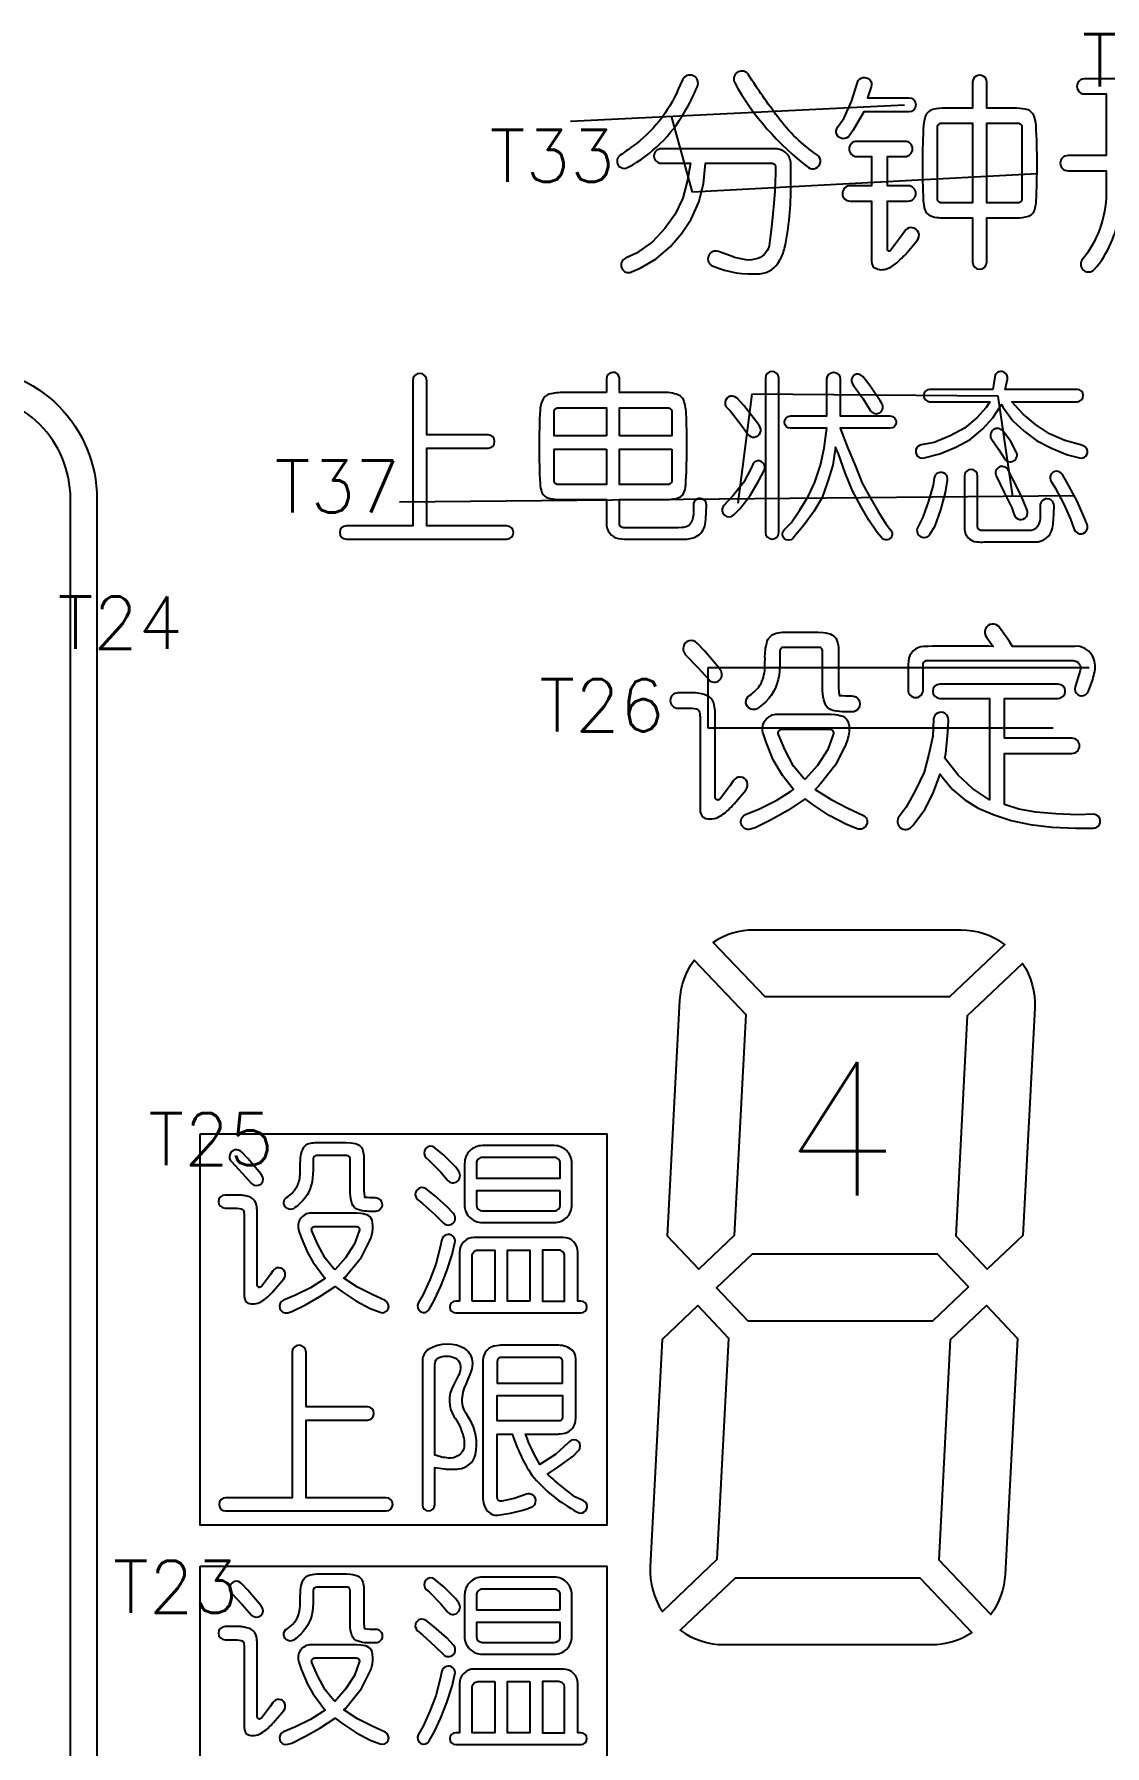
# Model space of a CAD drawing. Header units: millimetres. Extents: x -41 to 727, y -91 to 104.
# Drawn here: x 10.67 to 24.84, y 14.55 to 37.21 of the extents above; entities that cross this region are included whole.
import ezdxf

# ---------------------------------------------------------------- set-up
doc = ezdxf.new("R2010")
doc.units = ezdxf.units.MM
doc.header["$LTSCALE"] = 3
doc.header["$MEASUREMENT"] = 0
doc.layers.add('DIM', color=102, linetype='Continuous')
doc.styles.add('ROMANS', font='romans.shx')

msp = doc.modelspace()

# ---------------------------------------------------------------- linework, layer by layer
for points in [[(20.916, 35.448, 1), (21.035, 35.609, -0.084494), (20.512, 36.116, -0.022342), (20.123, 36.675, 0.929964), (19.936, 36.575, 0.103576)], [(19.275, 36.18, 0.038318), (19.446, 36.519, 1), (19.25, 36.608), (19.193, 36.482, -0.135486), (18.585, 35.724, -0.006175), (18.424, 35.61, 0.980022), (18.532, 35.45, 0.139478)], [(21.303, 35.982), (21.385, 36.094), (21.485, 36.319), (21.566, 36.574, -1.006872), (21.747, 36.516), (21.699, 36.37), (22.244, 36.37, -1), (22.244, 36.182), (21.648, 36.182), (21.51, 35.943), (21.462, 35.871, -1.022627)], [(23.278, 36.577, 1), (23.09, 36.575), (23.09, 36.233), (22.727, 36.233, 0.064522), (22.562, 36.213, 0.284203), (22.456, 36.099), (22.451, 36.08), (22.447, 36.059), (22.443, 36.036), (22.44, 36.01, 0.025006), (22.437, 35.012, 0.069315), (22.458, 34.887, 0.233785), (22.535, 34.805), (22.56, 34.797), (22.587, 34.79), (22.616, 34.786, 0.010916), (22.699, 34.779), (23.09, 34.779), (23.09, 34.194, 1), (23.278, 34.194), (23.278, 34.779), (23.67, 34.779, 0.081351), (23.83, 34.804, 0.27652), (23.919, 34.914), (23.923, 34.933), (23.926, 34.954), (23.929, 34.977), (23.931, 35.002, 0.025713), (23.93, 36.001, 0.075541), (23.904, 36.126, 0.266055), (23.785, 36.219, 0.042419), (23.641, 36.233), (23.278, 36.233)], [(26.087, 34.188, 1), (26.275, 34.189), (26.275, 35.404), (26.795, 35.404, 1), (26.794, 35.605), (26.275, 35.605), (26.275, 36.42), (26.614, 36.42, 1), (26.613, 36.62), (24.57, 36.62, 1), (24.572, 36.42), (24.858, 36.42), (24.858, 35.605), (24.351, 35.605, 1), (24.351, 35.404), (24.858, 35.404), (24.858, 35.103, -0.170817), (24.537, 34.221, 0.923331), (24.699, 34.097, 0.097023), (24.922, 34.456, 0.120463), (25.059, 35.103), (25.059, 35.404), (26.087, 35.404)], [(22.626, 35.029), (22.626, 35.983, -0.414214), (22.676, 36.033), (23.09, 36.033), (23.09, 34.979), (22.676, 34.979, -0.414214)], [(23.693, 36.033, -0.414214), (23.743, 35.983), (23.743, 35.029, -0.414214), (23.693, 34.979), (23.278, 34.979), (23.278, 36.033)], [(19.653, 34.142, 0.121062), (20.275, 34.041, 0.263701), (20.532, 34.213, 0.072633), (20.6, 34.377, 0.054912), (20.684, 35.223, 0.004), (20.683, 35.493, 0.416441), (20.481, 35.693), (18.971, 35.693, 0.429356), (18.871, 35.598, 0.414214), (18.965, 35.504), (19.354, 35.504), (19.316, 35.279), (19.253, 35.041), (19.153, 34.827), (19.015, 34.639), (18.852, 34.464), (18.639, 34.313), (18.496, 34.245, 1), (18.575, 34.064), (18.689, 34.113), (18.902, 34.238), (19.09, 34.401), (19.241, 34.577), (19.366, 34.765), (19.467, 34.99), (19.529, 35.229), (19.554, 35.504), (20.431, 35.504, -0.419429), (20.482, 35.454), (20.482, 35.392, -0.007421), (20.46, 34.974), (20.447, 34.835), (20.43, 34.695), (20.413, 34.553), (20.405, 34.481), (20.4, 34.444, -0.309874), (20.245, 34.243, -0.125832), (20.087, 34.225, -0.039127), (19.918, 34.263), (19.724, 34.334, 1)], [(22.148, 34.54), (22.003, 34.35, -0.771056), (21.962, 34.363), (21.962, 35.003), (22.238, 35.003, 1), (22.238, 35.204), (21.962, 35.204), (21.962, 35.592), (22.194, 35.592, 1), (22.194, 35.793), (21.555, 35.793, 1), (21.555, 35.592), (21.749, 35.592), (21.749, 35.204), (21.476, 35.204, 0.436325), (21.366, 35.103, 0.414214), (21.467, 35.003), (21.749, 35.003), (21.749, 34.238), (21.752, 34.201), (21.754, 34.185, 0.134371), (21.779, 34.129, 0.249235), (21.939, 34.103, 0.120863), (22.067, 34.17, 0.027762), (22.2, 34.296), (22.355, 34.48, 0.610061), (22.288, 34.65), (22.269, 34.651, 0.230162), (22.192, 34.605)], [(11.497, 13.54, -0.414214), (9.757, 11.8), (9.257, 11.8), (9.257, 12.15), (9.757, 12.15, 0.414214), (11.147, 13.54), (11.147, 31.062, 0.414214), (9.757, 32.452), (9.257, 32.452), (9.257, 32.802), (9.757, 32.802, -0.414214), (11.497, 31.062)], [(16.675, 31.732, 1), (16.675, 31.907), (15.863, 31.907), (15.863, 32.628, 1), (15.678, 32.628), (15.678, 30.702), (14.799, 30.702, 1), (14.799, 30.527), (16.924, 30.527, 1), (16.924, 30.702), (15.863, 30.702), (15.863, 31.732)], [(18.241, 32.466), (17.652, 32.466, 0.100242), (17.461, 32.436, 0.107005), (17.414, 32.401, 0.129566), (17.364, 32.238, 0.026725), (17.364, 31.258, 0.068057), (17.384, 31.152, 0.266529), (17.5, 31.063, 0.030394), (17.623, 31.05), (18.241, 31.05), (18.241, 30.766, 0.025456), (18.244, 30.704, 0.37379), (18.439, 30.531), (18.479, 30.527), (19.287, 30.527, 0.141151), (19.45, 30.573, 0.249818), (19.553, 30.754), (19.557, 30.791), (19.566, 30.976, 0.587973), (19.439, 31.055, 0.293675), (19.394, 30.971), (19.394, 30.929, -0.020511), (19.393, 30.852, -0.084126), (19.374, 30.768, -0.307694), (19.261, 30.682), (19.239, 30.68), (19.194, 30.678), (18.468, 30.678, -0.421621), (18.416, 30.728), (18.416, 31.05), (19.034, 31.05), (19.079, 31.053), (19.126, 31.058, 0.08671), (19.209, 31.081, 0.119155), (19.254, 31.117, 0.113558), (19.287, 31.209), (19.29, 31.226), (19.292, 31.243, 0.023784), (19.3, 32.146, 0.066788), (19.273, 32.343, 0.170229), (19.22, 32.422, 0.137289), (19.005, 32.466), (18.416, 32.466), (18.416, 32.587), (18.415, 32.662, 0.929699), (18.241, 32.646)], [(20.347, 32.659), (20.347, 30.615, 1), (20.523, 30.615), (20.523, 32.659, 1)], [(21.313, 31.656), (21.275, 31.744), (21.238, 31.505), (21.175, 31.292), (21.1, 31.079), (20.987, 30.891), (20.861, 30.716), (20.724, 30.553), (20.708, 30.537, -1), (20.595, 30.65), (20.686, 30.741), (20.799, 30.904), (20.912, 31.092), (20.999, 31.28), (21.075, 31.505), (21.125, 31.731), (21.162, 31.994), (20.68, 31.994, -1), (20.68, 32.158), (21.162, 32.158), (21.162, 32.647, -1), (21.338, 32.647), (21.338, 32.158), (21.996, 32.158, -1), (21.996, 31.994), (21.338, 31.994), (21.438, 31.731), (21.539, 31.493), (21.626, 31.267), (21.739, 31.067), (21.84, 30.891), (21.94, 30.728), (22.007, 30.646, -1.005509), (21.883, 30.546), (21.827, 30.615), (21.714, 30.778), (21.614, 30.954), (21.501, 31.167), (21.401, 31.405)], [(21.888, 32.321), (21.865, 32.358), (21.727, 32.559), (21.635, 32.678, 0.966714), (21.499, 32.581), (21.513, 32.559), (21.639, 32.383), (21.74, 32.227, 0.992178)], [(23.357, 32.509), (22.523, 32.509, 1), (22.523, 32.346), (23.319, 32.346), (23.269, 32.27), (23.144, 32.132), (22.981, 31.994), (22.792, 31.894), (22.579, 31.806), (22.408, 31.774, 1.035162), (22.447, 31.601), (22.655, 31.656), (22.868, 31.744), (23.056, 31.844), (23.219, 31.982), (23.357, 32.132), (23.47, 32.308), (23.495, 32.27), (23.62, 32.095), (23.771, 31.957), (23.934, 31.831), (24.134, 31.731), (24.347, 31.643), (24.504, 31.602, 1.059445), (24.538, 31.768), (24.535, 31.769), (24.31, 31.831), (24.109, 31.919), (23.921, 32.045), (23.758, 32.183), (23.608, 32.346), (24.472, 32.346, 1), (24.472, 32.509), (23.52, 32.509), (23.55, 32.644, 1.031525), (23.383, 32.675)], [(19.839, 32.265), (19.883, 32.22), (20.021, 32.045), (20.116, 31.915, 1.005391), (20.267, 32.027), (20.197, 32.12), (20.059, 32.295), (19.971, 32.391, 1.020192)], [(18.241, 31.894), (17.551, 31.894), (17.551, 32.216, -0.414214), (17.601, 32.266), (18.241, 32.266)], [(18.416, 31.894), (18.416, 32.266), (19.057, 32.266, -0.414214), (19.107, 32.216), (19.107, 31.894)], [(23.342, 31.844), (23.432, 31.719), (23.511, 31.592, 0.966255), (23.667, 31.683), (23.595, 31.819), (23.493, 31.955, 0.988441)], [(18.241, 31.719), (18.241, 31.25), (17.601, 31.25, -0.414214), (17.551, 31.3), (17.551, 31.719)], [(19.107, 31.719), (19.107, 31.3, -0.414214), (19.057, 31.25), (18.416, 31.25), (18.416, 31.719)], [(19.798, 30.973, 0.982912), (19.928, 30.848), (20.009, 30.929), (20.147, 31.104), (20.26, 31.305), (20.33, 31.436, 1.069977), (20.174, 31.507), (20.159, 31.468), (20.059, 31.28), (19.921, 31.104)], [(22.756, 31.308, 1.001978), (22.581, 31.336), (22.567, 31.242), (22.504, 31.029), (22.429, 30.816), (22.363, 30.684, 0.972629), (22.53, 30.595), (22.592, 30.703), (22.667, 30.916), (22.73, 31.142)], [(23.984, 30.901), (23.984, 30.835), (23.982, 30.802), (23.978, 30.771), (23.971, 30.741), (23.965, 30.727, -0.302825), (23.863, 30.642, -0.014782), (23.833, 30.64), (23.208, 30.64, -0.42423), (23.156, 30.69), (23.156, 31.361, 1), (22.981, 31.362), (22.981, 30.69), (22.983, 30.658, 0.378006), (23.144, 30.491, 0.04966), (23.244, 30.49), (23.917, 30.49, 0.361716), (24.146, 30.672, 0.036876), (24.159, 30.778), (24.168, 30.963, 0.593534), (24.031, 31.049), (24.017, 31.039, 0.224163), (23.984, 30.968, 0.012993)], [(23.402, 31.364), (23.507, 31.142), (23.608, 30.941), (23.641, 30.847, 1.024079), (23.812, 30.912), (23.733, 31.104), (23.633, 31.305), (23.559, 31.443, 0.977982)], [(24.278, 31.381, 1.028543), (24.129, 31.288), (24.184, 31.205), (24.297, 30.991), (24.385, 30.791), (24.436, 30.655, 1.010927), (24.604, 30.72), (24.56, 30.828), (24.473, 31.029), (24.36, 31.242)], [(21.325, 28.458, 0.034528), (21.489, 28.451, -1.01266), (21.489, 28.238, -0.011492), (21.365, 28.24), (21.33, 28.243), (21.295, 28.248), (21.26, 28.254, -0.273615), (21.132, 28.358, -0.076134), (21.103, 28.518), (21.103, 29.044, 0.422775), (21.052, 29.094), (20.588, 29.094, 0.422577), (20.538, 29.044), (20.538, 28.915), (20.536, 28.849), (20.532, 28.783, -0.193245), (20.346, 28.37, -0.01219), (20.259, 28.297, -1.116646), (20.138, 28.456, 0.071802), (20.275, 28.591, 0.121401), (20.339, 28.814, 0.01403), (20.341, 28.977, -0.028408), (20.349, 29.081), (20.355, 29.116), (20.364, 29.15, -0.295288), (20.491, 29.281, -0.042182), (20.595, 29.296), (21.046, 29.296), (21.111, 29.29), (21.147, 29.285), (21.18, 29.278, -0.323214), (21.304, 29.147, -0.059248), (21.315, 29.044), (21.315, 28.547, 0.017207)], [(23.348, 29.402, 0.596447), (23.275, 29.228), (23.364, 29.107, 0.009051), (22.442, 29.106, 0.378868), (22.239, 28.91), (22.236, 28.867), (22.235, 28.856), (22.235, 28.53, 1), (22.436, 28.53), (22.436, 28.869, -0.414214), (22.486, 28.919), (24.42, 28.919, -0.515966), (24.515, 28.787), (24.447, 28.573, 0.342062), (24.486, 28.466), (24.505, 28.457, 0.407648), (24.623, 28.513), (24.68, 28.668, 0.026155), (24.706, 28.776, 0.199202), (24.671, 28.988, 0.288517), (24.442, 29.107), (23.618, 29.107, 0.012563), (23.446, 29.357, 0.218127), (23.369, 29.402)], [(19.539, 29.046), (19.442, 29.149, 1.002617), (19.286, 29.001), (19.452, 28.826), (19.596, 28.666, 0.97673), (19.749, 28.798), (19.711, 28.845)], [(23.602, 26.8), (23.853, 26.75), (24.141, 26.712), (24.455, 26.7), (24.688, 26.7, 1.021041), (24.685, 26.884), (24.48, 26.875), (24.191, 26.888), (23.928, 26.913), (23.702, 26.95), (23.514, 27.013), (23.514, 27.69), (24.405, 27.69, 1), (24.405, 27.891), (23.514, 27.891), (23.514, 28.418), (24.222, 28.418, 1), (24.222, 28.606), (22.655, 28.606, 1), (22.655, 28.418), (23.313, 28.418), (23.313, 27.076), (23.088, 27.226), (22.9, 27.402), (22.724, 27.628), (22.737, 27.69), (22.762, 27.966), (22.77, 28.131, 1.001313), (22.572, 28.141), (22.561, 27.916), (22.511, 27.678), (22.448, 27.44), (22.335, 27.201), (22.21, 26.976), (22.117, 26.854, 0.972492), (22.283, 26.72), (22.298, 26.737), (22.461, 26.95), (22.574, 27.176), (22.661, 27.414), (22.699, 27.364), (22.824, 27.214), (22.987, 27.076), (23.163, 26.963), (23.376, 26.875)], [(19.375, 28.288), (19.434, 28.279, -0.334726), (19.475, 28.235, -0.010768), (19.481, 28.172), (19.481, 26.963), (19.483, 26.936, 0.156858), (19.511, 26.855, 0.132564), (19.556, 26.829, 0.222973), (19.769, 26.873, 0.040888), (19.852, 26.94, 0.011283), (19.932, 27.021), (20.087, 27.205, 1.085085), (19.922, 27.327), (19.884, 27.27), (19.746, 27.089, -0.329946), (19.706, 27.074), (19.695, 27.081), (19.688, 27.088), (19.684, 27.097), (19.683, 27.106), (19.683, 27.107), (19.683, 27.107), (19.683, 28.23, 0.025056), (19.669, 28.333, 0.252815), (19.586, 28.449), (19.571, 28.456, 0.049541), (19.499, 28.477), (19.423, 28.49), (19.188, 28.49, 1), (19.188, 28.288)], [(21.387, 27.754), (21.276, 27.539), (21.095, 27.311, -0.031599), (21.007, 27.213), (21.219, 27.078), (21.439, 26.963), (21.636, 26.873, -0.4119), (21.687, 26.746, -0.405923), (21.562, 26.693), (21.411, 26.752), (21.19, 26.867), (20.979, 27.011), (20.873, 27.088), (20.643, 26.934), (20.422, 26.81), (20.211, 26.704), (20.151, 26.687, -0.947134), (20.085, 26.879), (20.268, 26.954), (20.499, 27.069), (20.681, 27.184), (20.719, 27.213), (20.575, 27.395), (20.451, 27.606), (20.355, 27.837), (20.32, 27.943, -0.522311), (20.509, 28.211), (21.209, 28.211), (21.268, 28.205), (21.301, 28.2), (21.333, 28.193, -0.296716), (21.446, 28.092, -0.115429), (21.45, 27.945, -0.064578)], [(20.565, 28.01), (21.198, 28.01, -0.521815), (21.245, 27.942), (21.171, 27.741), (21.036, 27.53), (20.873, 27.347), (20.854, 27.357), (20.719, 27.52), (20.604, 27.741), (20.519, 27.94, -0.538437)], [(20.193, 25.35, 0.146871), (19.654, 25.188), (20.337, 24.469), (22.788, 24.469), (23.516, 25.159, 0.16027), (22.934, 25.35)], [(19.215, 24.422, -0.146871), (19.405, 24.952), (20.088, 24.233), (19.935, 21.309), (19.464, 20.862), (19.051, 21.298)], [(23.912, 24.32), (23.754, 21.308), (23.284, 20.862), (22.871, 21.298), (23.024, 24.22), (23.752, 24.91, -0.16027)], [(13.496, 22.325), (13.413, 22.413, 1.002617), (13.277, 22.286), (13.421, 22.134), (13.545, 21.996, 0.97673), (13.678, 22.11), (13.645, 22.15)], [(14.805, 22.366), (14.403, 22.366, 0.41817), (14.36, 22.322, -0.008884), (14.359, 22.178), (14.356, 22.121), (14.351, 22.064, -0.18758), (14.19, 21.737, -0.016576), (14.119, 21.676, -0.627369), (13.972, 21.732), (13.972, 21.749, -0.203592), (14.005, 21.808, 0.155377), (14.16, 21.987, 0.087248), (14.189, 22.156), (14.189, 22.213, -0.024837), (14.193, 22.329), (14.197, 22.36), (14.203, 22.39), (14.211, 22.42), (14.221, 22.447, -0.26273), (14.324, 22.528, -0.027827), (14.409, 22.54), (14.799, 22.54), (14.861, 22.535), (14.891, 22.53), (14.92, 22.523, -0.324197), (15.023, 22.407, -0.050441), (15.031, 22.323), (15.031, 21.893, 0.012355), (15.04, 21.816, 0.034092), (15.182, 21.81, -0.988156), (15.184, 21.626), (15.184, 21.626, -0.016553), (15.07, 21.628), (15.039, 21.631), (15.009, 21.635), (14.979, 21.641), (14.952, 21.65, -0.212131), (14.877, 21.721, -0.069926), (14.849, 21.868), (14.849, 22.32, 0.433586)], [(15.857, 22.334), (15.894, 22.301), (16.051, 22.144), (16.137, 22.039, 0.959156), (16.288, 22.153), (16.247, 22.213), (16.09, 22.369), (15.972, 22.468, 0.981141)], [(17.552, 22.497), (16.6, 22.497, 0.414214), (16.365, 22.262), (16.364, 21.713, 0.414214), (16.6, 21.477), (17.551, 21.477, 0.414214), (17.786, 21.713), (17.786, 22.262, 0.414214)], [(17.552, 22.341), (16.6, 22.341, 0.414214), (16.521, 22.262), (16.521, 22.262), (16.521, 22.065), (17.63, 22.065), (17.63, 22.262, 0.414214)], [(13.355, 21.669), (13.405, 21.661, -0.334609), (13.441, 21.623), (13.446, 21.578), (13.446, 20.524, 0.016463), (13.45, 20.483, 0.270609), (13.497, 20.413, 0.222538), (13.67, 20.43, 0.073532), (13.836, 20.574), (13.97, 20.734, 1.083663), (13.827, 20.838), (13.795, 20.789), (13.675, 20.633, -0.329988), (13.64, 20.62, -0.32165), (13.62, 20.648), (13.62, 21.619, 0.026143), (13.609, 21.709, 0.254447), (13.536, 21.809, 0.070941), (13.461, 21.832, 0.011491), (13.396, 21.843), (13.193, 21.843, 1), (13.193, 21.669)], [(15.743, 21.785), (15.806, 21.732), (15.972, 21.585), (16.085, 21.472, 0.981659), (16.216, 21.599), (16.129, 21.693), (15.963, 21.84), (15.854, 21.923, 0.975595)], [(17.63, 21.899), (16.521, 21.899), (16.52, 21.713, 0.413961), (16.6, 21.634), (17.551, 21.634, 0.414214), (17.63, 21.713)], [(14.483, 20.715), (14.326, 20.615), (14.127, 20.516), (13.968, 20.451, 0.947134), (14.025, 20.285), (14.077, 20.3), (14.259, 20.391), (14.45, 20.499), (14.649, 20.632), (14.741, 20.565), (14.923, 20.441), (15.114, 20.341), (15.245, 20.29, 0.972008), (15.311, 20.445), (15.139, 20.524), (14.948, 20.623), (14.766, 20.74, 0.031599), (14.842, 20.824), (14.998, 21.022), (15.094, 21.207, 0.188829), (15.14, 21.512, 0.225031), (15.073, 21.579), (15.047, 21.587), (15.02, 21.593), (14.991, 21.597), (14.94, 21.603), (14.334, 21.603, 0.520491), (14.171, 21.37), (14.201, 21.279), (14.284, 21.08), (14.356, 20.958), (14.516, 20.74), (14.517, 20.74)], [(14.383, 21.428), (14.93, 21.428, -0.521815), (14.971, 21.37), (14.907, 21.196), (14.79, 21.013), (14.649, 20.856), (14.633, 20.864), (14.517, 21.005), (14.417, 21.196), (14.343, 21.368, -0.538437)], [(16.198, 21.055), (16.236, 21.212, 1.00223), (16.064, 21.252), (16.041, 21.153), (15.982, 20.928), (15.904, 20.722), (15.816, 20.526), (15.751, 20.41, 1), (15.897, 20.329), (15.963, 20.447), (16.051, 20.634), (16.129, 20.84)], [(17.67, 21.281), (16.492, 21.281, 0.414214), (16.296, 21.085), (16.296, 20.438), (16.247, 20.438, 1), (16.247, 20.281), (17.904, 20.281, 1), (17.904, 20.438), (17.865, 20.438), (17.865, 21.085, 0.414214)], [(16.463, 20.438), (16.463, 21.036, -0.414214), (16.541, 21.114), (16.767, 21.114), (16.767, 20.438)], [(17.689, 21.036, 0.414214), (17.61, 21.114), (17.394, 21.114), (17.394, 20.438), (17.689, 20.438)], [(19.451, 20.378), (18.98, 19.93), (18.822, 16.921, 0.16027), (18.983, 16.33), (19.71, 17.02), (19.863, 19.944)], [(23.519, 16.818, -0.146871), (23.329, 16.288), (22.646, 17.007), (22.799, 19.929), (23.272, 20.378), (23.683, 19.944)], [(13.201, 17.835, 1), (13.201, 17.66), (15.327, 17.66, 1), (15.327, 17.835), (14.266, 17.835), (14.266, 18.864), (15.077, 18.864, 1), (15.077, 19.039), (14.266, 19.039), (14.266, 19.76, 1), (14.08, 19.76), (14.08, 17.835)], [(15.806, 17.742, 1), (15.969, 17.742), (15.969, 18.237, 0.0139), (16.097, 18.218, 0.07297), (16.284, 18.218, 0.319783), (16.51, 18.406, 0.191488), (16.425, 18.884), (16.392, 18.937, -0.07841), (16.342, 19.049, -0.150464), (16.365, 19.291), (16.388, 19.349), (16.414, 19.407), (16.438, 19.466, 0.100445), (16.472, 19.618, 0.242415), (16.374, 19.805, 0.273671), (15.889, 19.8, 0.251251), (15.806, 19.654)], [(17.26, 17.876, 0.220603), (17.183, 17.882), (17.022, 17.823), (16.856, 17.79, -0.473285), (16.797, 17.839), (16.797, 18.676), (16.998, 18.676, 0.067874), (17.254, 18.136, 0.098023), (17.859, 17.644, 1.081369), (17.932, 17.798), (17.825, 17.848), (17.656, 17.981, -0.024066), (17.461, 18.149), (17.612, 18.249), (17.8, 18.387), (17.872, 18.46, 1), (17.753, 18.579), (17.737, 18.563), (17.574, 18.412), (17.361, 18.275), (17.361, 18.275, -0.049724), (17.173, 18.676), (17.563, 18.676, 0.011104), (17.631, 18.681), (17.663, 18.686, 0.315965), (17.828, 18.827, 0.034225), (17.837, 18.902), (17.837, 19.654, 0.294356), (17.75, 19.817, 0.143255), (17.563, 19.854), (16.896, 19.854, 0.013458), (16.819, 19.852), (16.786, 19.847, 0.38883), (16.608, 19.654), (16.608, 17.823), (16.612, 17.793), (16.617, 17.761, 0.237061), (16.724, 17.617, 0.133179), (16.804, 17.605, 0.064942), (17.244, 17.709, 0.584313), (17.275, 17.866)], [(15.973, 19.627, -0.291924), (16.056, 19.702, -0.137469), (16.194, 19.701, -0.396774), (16.312, 19.544, -0.082163), (16.281, 19.45), (16.258, 19.404), (16.235, 19.36), (16.214, 19.317, 0.274605), (16.224, 18.912, -0.028418), (16.295, 18.791), (16.314, 18.748), (16.33, 18.703, -0.139474), (16.356, 18.487, -0.337206), (16.152, 18.361, -0.068489), (15.969, 18.4), (15.969, 19.604)], [(16.847, 19.691, 0.414214), (16.797, 19.641), (16.797, 19.353), (17.662, 19.353), (17.662, 19.641, 0.414214), (17.612, 19.691)], [(17.612, 18.851), (16.797, 18.851), (16.797, 19.19), (17.662, 19.19), (17.662, 18.901, -0.414214)], [(14.804, 16.652), (14.403, 16.652, 0.422577), (14.36, 16.608), (14.36, 16.497), (14.358, 16.44), (14.354, 16.383, -0.197017), (14.194, 16.026, -0.01219), (14.119, 15.962, -1.116646), (14.014, 16.1, 0.264943), (14.188, 16.409), (14.189, 16.465), (14.19, 16.522), (14.191, 16.58), (14.193, 16.61), (14.196, 16.64), (14.202, 16.671), (14.209, 16.7), (14.219, 16.728, -0.20478), (14.293, 16.804, -0.084845), (14.409, 16.826), (14.799, 16.826), (14.855, 16.821), (14.886, 16.817), (14.915, 16.81, -0.323094), (15.022, 16.698, -0.059248), (15.031, 16.608), (15.031, 16.179, 0.017207), (15.04, 16.102, 0.034528), (15.182, 16.096, -1.01266), (15.182, 15.912, -0.011492), (15.075, 15.914), (15.044, 15.916), (15.014, 15.92), (14.984, 15.926), (14.956, 15.934, -0.238886), (14.873, 16.015, -0.076134), (14.849, 16.154), (14.849, 16.609, 0.422775)], [(15.857, 16.62), (15.894, 16.587), (16.051, 16.43), (16.137, 16.325, 0.959156), (16.288, 16.439), (16.247, 16.498), (16.09, 16.655), (15.972, 16.754, 0.981141)], [(17.551, 15.763, 0.414214), (17.786, 15.999), (17.786, 16.548, 0.414214), (17.552, 16.783), (16.6, 16.783, 0.414214), (16.365, 16.548), (16.364, 15.999, 0.414214), (16.6, 15.763)], [(22.541, 15.89, 0.146871), (23.08, 16.052), (22.397, 16.771), (19.946, 16.771), (19.219, 16.081, 0.16027), (19.8, 15.89)], [(13.496, 16.61), (13.413, 16.699, 1.002617), (13.277, 16.572), (13.421, 16.42), (13.545, 16.282, 0.97673), (13.678, 16.396), (13.645, 16.436)], [(17.63, 16.351), (17.63, 16.548, 0.414214), (17.552, 16.626), (16.6, 16.626, 0.414214), (16.521, 16.548), (16.521, 16.548), (16.521, 16.351)], [(13.446, 14.81, 0.016463), (13.45, 14.769, 0.270609), (13.497, 14.699, 0.222538), (13.67, 14.716, 0.073532), (13.836, 14.86), (13.97, 15.019, 1.083663), (13.827, 15.124), (13.795, 15.075), (13.675, 14.918, -0.329988), (13.64, 14.906, -0.32165), (13.62, 14.934), (13.62, 15.905, 0.026143), (13.609, 15.995, 0.254447), (13.536, 16.095, 0.070941), (13.461, 16.118, 0.011491), (13.396, 16.129), (13.193, 16.129, 1), (13.193, 15.955), (13.355, 15.955), (13.405, 15.947, -0.334609), (13.441, 15.909), (13.446, 15.864)], [(15.743, 16.071), (15.806, 16.018), (15.972, 15.871), (16.085, 15.758, 0.981659), (16.216, 15.885), (16.129, 15.979), (15.963, 16.126), (15.854, 16.209, 0.975595)], [(17.551, 15.919, 0.414214), (17.63, 15.999), (17.63, 16.185), (16.521, 16.185), (16.52, 15.998, 0.413961), (16.6, 15.919)], [(14.516, 15.026), (14.517, 15.026), (14.483, 15.001), (14.326, 14.901), (14.127, 14.801), (13.968, 14.737, 0.947134), (14.025, 14.571), (14.077, 14.586), (14.259, 14.677), (14.45, 14.785), (14.649, 14.918), (14.741, 14.851), (14.923, 14.727), (15.114, 14.627), (15.245, 14.576, 0.972008), (15.311, 14.731), (15.139, 14.81), (14.948, 14.909), (14.766, 15.026, 0.031599), (14.842, 15.11), (14.998, 15.308), (15.094, 15.493, 0.188829), (15.14, 15.798, 0.225031), (15.073, 15.865), (15.047, 15.873), (15.02, 15.879), (14.991, 15.883), (14.94, 15.889), (14.334, 15.889, 0.520491), (14.171, 15.656), (14.201, 15.565), (14.284, 15.366), (14.356, 15.244)], [(14.383, 15.714), (14.93, 15.714, -0.521815), (14.971, 15.656), (14.907, 15.482), (14.79, 15.299), (14.649, 15.142), (14.633, 15.15), (14.517, 15.291), (14.417, 15.482), (14.343, 15.654, -0.538437)], [(15.982, 15.214), (15.904, 15.008), (15.816, 14.812), (15.751, 14.696, 1), (15.897, 14.615), (15.963, 14.733), (16.051, 14.92), (16.129, 15.126), (16.198, 15.341), (16.236, 15.498, 1.00223), (16.064, 15.538), (16.041, 15.439)], [(16.296, 15.371), (16.296, 14.724), (16.247, 14.724, 1), (16.247, 14.567), (17.904, 14.567, 1), (17.904, 14.724), (17.865, 14.724), (17.865, 15.371, 0.414214), (17.67, 15.567), (16.492, 15.567, 0.414214)], [(16.767, 15.4), (16.767, 14.724), (16.463, 14.724), (16.463, 15.322, -0.414214), (16.541, 15.4)], [(17.689, 15.322, 0.414214), (17.61, 15.4), (17.394, 15.4), (17.394, 14.724), (17.689, 14.724)]]:
    msp.add_lwpolyline(points, format="xyb", close=True)
for points in [[(17.228, 20.438), (16.933, 20.438), (16.933, 21.114), (17.228, 21.114)], [(22.564, 20.179), (23.036, 20.626), (22.623, 21.061), (20.171, 21.061), (19.7, 20.614), (20.113, 20.179)], [(17.228, 15.4), (17.228, 14.724), (16.933, 14.724), (16.933, 15.4)]]:
    msp.add_lwpolyline(points, close=True)
at = {"layer": 'DIM'}
for p, q in [((17.766, 36.062), (22.189, 36.276)), ((19.382, 35.12), (19.105, 36.127)), ((23.943, 35.361), (19.382, 35.12)), ((20.167, 32.447), (19.98, 31.004)), ((23.427, 32.42), (20.167, 32.447)), ((23.621, 31.092), (23.427, 32.42)), ((24.435, 31.1), (15.503, 31.014)), ((19.589, 28.024), (19.589, 28.826)), ((19.589, 28.826), (24.632, 28.826)), ((24.155, 28.024), (19.589, 28.024))]:
    msp.add_line(p, q, dxfattribs=at)
for points in [[(12.863, 22.655), (18.249, 22.655), (18.249, 17.47), (12.863, 17.47)], [(12.863, 16.931), (18.249, 16.931), (18.249, 11.745), (12.863, 11.745)]]:
    msp.add_lwpolyline(points, close=True, dxfattribs=at)

# ---------------------------------------------------------------- texts
at = {"layer": 'DIM', "linetype": 'Continuous', "ltscale": 0.5, "style": 'ROMANS'}
for s, height, p in [('T34', 0.6912, (24.538, 36.52)), ('T33', 0.6912, (16.695, 35.255)), ('T37', 0.6912, (13.851, 30.877)), ('T24', 0.6912, (10.975, 29.074)), ('T26', 0.6912, (17.352, 27.981)), ('4', 1.763, (20.58, 21.838)), ('T25', 0.6912, (12.179, 22.236)), ('T23', 0.6912, (11.71, 16.31))]:
    msp.add_text(s, height=height, dxfattribs=at).set_placement(p)

doc.saveas('drawing.dxf')
